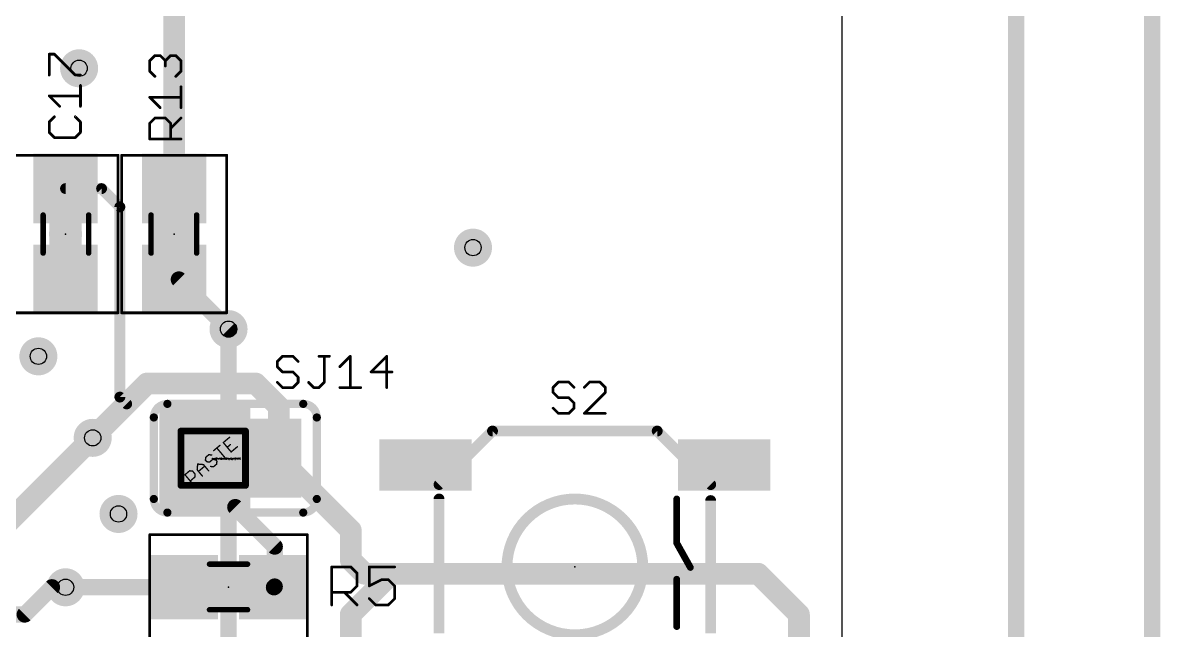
# Model space of a CAD drawing. Extents: x -17 to 51, y -3 to 114.
# Drawn here: x 29.68 to 50.95, y 25.87 to 37.22 of the extents above; entities that cross this region are included whole.
import ezdxf

# ---------------------------------------------------------------- set-up
doc = ezdxf.new("R2010")
doc.units = 0
for name, color, linetype in [('1', 22, 'CONTINUOUS'), ('16', 175, 'CONTINUOUS'), ('18', 82, 'CONTINUOUS'), ('20', 7, 'CONTINUOUS'), ('21', 253, 'CONTINUOUS'), ('23', 7, 'CONTINUOUS'), ('25', 253, 'CONTINUOUS'), ('27', 253, 'CONTINUOUS'), ('29', 253, 'CONTINUOUS'), ('31', 253, 'CONTINUOUS'), ('35', 253, 'CONTINUOUS'), ('39', 22, 'CONTINUOUS'), ('44', 253, 'CONTINUOUS'), ('51', 253, 'CONTINUOUS')]:
    doc.layers.add(name, color=color, linetype=linetype)

# ---------------------------------------------------------------- blocks, each defined once
blk = doc.blocks.new('RECT')
blk.add_solid([(-0.5, -0.5), (0.5, -0.5), (-0.5, 0.5), (0.5, 0.5)])
blk = doc.blocks.new('ROUNDV')
at = {"const_width": 0.5}
blk.add_lwpolyline([(0, -0.25, 1), (0, 0.25, 1), (0, -0.25)], format="xyb", dxfattribs=at)

msp = doc.modelspace()

# ---------------------------------------------------------------- linework, layer by layer
at = {"layer": '1'}
for points, const_width in [([(48.26, 114.3), (48.26, -2.54)], 0.3048), ([(32.512, 34.124), (32.512, 40.64)], 0.4064), ([(30.48, 34.124), (31.154, 34.124)], 0.2032), ([(31.154, 34.124), (31.496, 33.782)], 0.2032), ([(31.496, 33.782), (31.496, 30.226)], 0.2032), ([(32.512, 32.424), (32.6, 32.424)], 0.3048), ([(32.6, 32.424), (33.528, 31.496)], 0.3048), ([(32.004, 30.48), (31.623, 30.099)], 0.4064), ([(34.036, 30.48), (32.004, 30.48)], 0.4064), ([(34.4678, 30.0482), (34.036, 30.48)], 0.4064), ([(31.623, 30.099), (30.988, 29.464)], 0.4064), ([(31.496, 30.226), (31.623, 30.099)], 0.2032), ([(34.4678, 29.083), (34.4678, 30.0482)], 0.4064), ([(33.655, 29.083), (33.655, 28.1686)], 0.3048), ([(35.814, 27.7368), (34.4678, 29.083)], 0.4064), ([(33.655, 28.1686), (34.3916, 27.432)], 0.3048), ([(35.814, 27.178), (35.814, 27.7368)], 0.4064), ([(34.3916, 27.432), (34.3916, 26.6836)], 0.3048), ([(36.068, 26.924), (35.814, 27.178)], 0.4064), ([(35.814, 26.162), (36.576, 26.924)], 0.4064), ([(36.576, 26.924), (36.068, 26.924)], 0.4064), ([(36.576, 26.924), (43.434, 26.924)], 0.4064), ([(43.434, 26.924), (44.196, 26.162)], 0.4064), ([(32.678, 26.67), (30.48, 26.67)], 0.3048), ([(34.3916, 26.6836), (34.378, 26.67)], 0.3048), ([(35.814, 25.146), (35.814, 26.162)], 0.4064), ([(44.196, 26.162), (44.196, 19.304)], 0.4064)]:
    msp.add_lwpolyline(points, dxfattribs=dict(at, const_width=const_width))
for points, const_width in [([(30.48, 34.1748, 1), (30.48, 34.0732)], 0.1016), ([(31.1899, 34.1599, 1), (31.1181, 34.0881)], 0.1016), ([(31.154, 34.0732, 1), (31.154, 34.1748)], 0.1016), ([(32.4104, 34.124, 1), (32.6136, 34.124)], 0.2032), ([(31.5468, 33.782, 1), (31.4452, 33.782)], 0.1016), ([(31.4601, 33.7461, 1), (31.5319, 33.8179)], 0.1016), ([(32.512, 32.5002, 1), (32.512, 32.3478)], 0.1524), ([(32.6539, 32.4779, 1), (32.5461, 32.3701)], 0.1524), ([(32.6, 32.3478, 1), (32.6, 32.5002)], 0.1524), ([(33.4741, 31.4421, 1), (33.5819, 31.5499)], 0.1524), ([(32.004, 30.5816, 1), (32.004, 30.3784)], 0.2032), ([(32.0758, 30.4082, 1), (31.9322, 30.5518)], 0.2032), ([(34.1078, 30.5518, 1), (33.9642, 30.4082)], 0.2032), ([(34.036, 30.3784, 1), (34.036, 30.5816)], 0.2032), ([(31.5319, 30.2619, 1), (31.4601, 30.1901)], 0.1016), ([(31.4452, 30.226, 1), (31.5468, 30.226)], 0.1016), ([(31.5512, 30.1708, 1), (31.6948, 30.0272)], 0.2032), ([(31.6948, 30.0272, 1), (31.5512, 30.1708)], 0.2032), ([(34.5694, 30.0482, 1), (34.3662, 30.0482)], 0.2032), ([(34.396, 29.9764, 1), (34.5396, 30.12)], 0.2032), ([(31.5871, 30.0631, 1), (31.6589, 30.1349)], 0.1016), ([(30.9162, 29.5358, 1), (31.0598, 29.3922)], 0.2032), ([(33.7312, 29.083, 1), (33.5788, 29.083)], 0.1524), ([(34.3662, 29.083, 1), (34.5694, 29.083)], 0.2032), ([(34.5396, 29.1548, 1), (34.396, 29.0112)], 0.2032), ([(33.7089, 28.2225, 1), (33.6011, 28.1147)], 0.1524), ([(33.5788, 28.1686, 1), (33.7312, 28.1686)], 0.1524), ([(35.9156, 27.7368, 1), (35.7124, 27.7368)], 0.2032), ([(35.7422, 27.665, 1), (35.8858, 27.8086)], 0.2032), ([(34.4678, 27.432, 1), (34.3154, 27.432)], 0.1524), ([(34.3377, 27.3781, 1), (34.4455, 27.4859)], 0.1524), ([(35.7124, 27.178, 1), (35.9156, 27.178)], 0.2032), ([(35.8858, 27.2498, 1), (35.7422, 27.1062)], 0.2032), ([(36.068, 27.0256, 1), (36.068, 26.8224)], 0.2032), ([(35.9962, 26.8522, 1), (36.1398, 26.9958)], 0.2032), ([(36.576, 27.0256, 1), (36.576, 26.8224)], 0.2032), ([(36.6478, 26.8522, 1), (36.5042, 26.9958)], 0.2032), ([(36.576, 26.8224, 1), (36.576, 27.0256)], 0.2032), ([(43.5058, 26.9958, 1), (43.3622, 26.8522)], 0.2032), ([(43.434, 26.8224, 1), (43.434, 27.0256)], 0.2032), ([(30.48, 26.7462, 1), (30.48, 26.5938)], 0.1524), ([(32.678, 26.5938, 1), (32.678, 26.7462)], 0.1524), ([(34.4455, 26.6297, 1), (34.3377, 26.7375)], 0.1524), ([(34.3241, 26.7239, 1), (34.4319, 26.6161)], 0.1524), ([(34.3154, 26.6836, 1), (34.4678, 26.6836)], 0.1524), ([(35.9156, 26.162, 1), (35.7124, 26.162)], 0.2032), ([(35.7422, 26.2338, 1), (35.8858, 26.0902)], 0.2032), ([(44.2976, 26.162, 1), (44.0944, 26.162)], 0.2032), ([(44.1242, 26.0902, 1), (44.2678, 26.2338)], 0.2032)]:
    msp.add_lwpolyline(points, format="xyb", dxfattribs=dict(at, const_width=const_width))
at = {"layer": '16'}
for points, const_width in [([(50.8, 106.68), (50.8, -2.54)], 0.3048), ([(33.528, 31.496), (33.528, 24.892)], 0.3048), ([(30.988, 29.464), (28.702, 27.178)], 0.4064), ([(30.226, 26.67), (29.718, 26.162)], 0.3048), ([(30.48, 26.67), (30.226, 26.67)], 0.3048), ([(29.718, 26.162), (27.94, 26.162)], 0.3048)]:
    msp.add_lwpolyline(points, dxfattribs=dict(at, const_width=const_width))
for points, const_width in [([(33.6042, 31.496, 1), (33.4518, 31.496)], 0.1524), ([(31.0598, 29.3922, 1), (30.9162, 29.5358)], 0.2032), ([(30.226, 26.7462, 1), (30.226, 26.5938)], 0.1524), ([(30.2799, 26.6161, 1), (30.1721, 26.7239)], 0.1524), ([(30.48, 26.5938, 1), (30.48, 26.7462)], 0.1524), ([(29.6641, 26.2159, 1), (29.7719, 26.1081)], 0.1524), ([(29.718, 26.0858, 1), (29.718, 26.2382)], 0.1524)]:
    msp.add_lwpolyline(points, format="xyb", dxfattribs=dict(at, const_width=const_width))
at = {"layer": '20'}
msp.add_line((45, 98), (45, 2), dxfattribs=at)
at = {"layer": '21'}
for points, const_width in [([(30.5105, 33.274), (30.4495, 33.274)], 0.5588), ([(32.385, 30.099), (34.925, 30.099)], 0.1524), ([(32.131, 29.845), (32.131, 28.321)], 0.1524), ([(35.179, 29.845), (35.179, 28.321)], 0.1524), ([(38.465, 29.591), (41.545, 29.591)], 0.2032), ([(37.465, 25.811), (37.465, 28.321)], 0.2032), ([(42.545, 28.291), (42.545, 25.811)], 0.2032), ([(34.925, 28.067), (32.385, 28.067)], 0.1524)]:
    msp.add_lwpolyline(points, dxfattribs=dict(at, const_width=const_width))
for points, const_width in [([(30.4495, 33.4137, 1), (30.4495, 33.1343)], 0.2794), ([(30.5105, 33.1343, 1), (30.5105, 33.4137)], 0.2794), ([(32.385, 30.099, 0.4142), (32.131, 29.845)], 0.1524), ([(32.385, 30.1371, 1), (32.385, 30.0609)], 0.0762), ([(32.385, 30.0609, 1), (32.385, 30.1371)], 0.0762), ([(35.179, 29.845, 0.4142), (34.925, 30.099)], 0.1524), ([(34.925, 30.1371, 1), (34.925, 30.0609)], 0.0762), ([(34.925, 30.0609, 1), (34.925, 30.1371)], 0.0762), ([(32.1691, 29.845, 1), (32.0929, 29.845)], 0.0762), ([(32.0929, 29.845, 1), (32.1691, 29.845)], 0.0762), ([(35.2171, 29.845, 1), (35.1409, 29.845)], 0.0762), ([(35.1409, 29.845, 1), (35.2171, 29.845)], 0.0762), ([(38.465, 29.6418, 1), (38.465, 29.5402)], 0.1016), ([(41.545, 29.5402, 1), (41.545, 29.6418)], 0.1016), ([(32.131, 28.321, 0.4142), (32.385, 28.067)], 0.1524), ([(32.1691, 28.321, 1), (32.0929, 28.321)], 0.0762), ([(32.0929, 28.321, 1), (32.1691, 28.321)], 0.0762), ([(34.925, 28.067, 0.4142), (35.179, 28.321)], 0.1524), ([(35.2171, 28.321, 1), (35.1409, 28.321)], 0.0762), ([(35.1409, 28.321, 1), (35.2171, 28.321)], 0.0762), ([(37.5158, 28.321, 1), (37.4142, 28.321)], 0.1016), ([(40.005, 25.781, 1), (40.005, 28.321, 1), (40.005, 25.781)], 0.2032), ([(42.5958, 28.291, 1), (42.4942, 28.291)], 0.1016), ([(32.385, 28.1051, 1), (32.385, 28.0289)], 0.0762), ([(32.385, 28.0289, 1), (32.385, 28.1051)], 0.0762), ([(34.925, 28.1051, 1), (34.925, 28.0289)], 0.0762), ([(34.925, 28.0289, 1), (34.925, 28.1051)], 0.0762)]:
    msp.add_lwpolyline(points, format="xyb", dxfattribs=dict(at, const_width=const_width))
at = {"layer": '23'}
for p in [(30.48, 33.274), (32.512, 33.274), (33.655, 29.083), (40.005, 27.051), (33.528, 26.67)]:
    msp.add_point(p, dxfattribs=at)
at = {"layer": '25', "const_width": 0.0508}
for points in [[(30.1747, 36.2468), (30.1747, 36.6366)], [(30.1747, 36.6366), (30.2722, 36.6366)], [(30.2722, 36.6366), (30.662, 36.2468)], [(32.0543, 36.5137), (32.1518, 36.6112)], [(32.1518, 36.6112), (32.2492, 36.6112)], [(32.2492, 36.6112), (32.3467, 36.5137)], [(32.3467, 36.5137), (32.4441, 36.6112)], [(32.4441, 36.6112), (32.5416, 36.6112)], [(32.5416, 36.6112), (32.639, 36.5137)], [(32.0543, 36.3188), (32.0543, 36.5137)], [(32.3467, 36.5137), (32.3467, 36.4163)], [(32.639, 36.5137), (32.639, 36.3188)], [(30.662, 36.2468), (30.7594, 36.2468)], [(32.1518, 36.2214), (32.0543, 36.3188)], [(32.639, 36.3188), (32.5416, 36.2214)], [(30.7594, 35.6621), (30.7594, 36.0519)], [(32.639, 35.6367), (32.639, 36.0265)], [(30.3696, 35.6621), (30.1747, 35.857)], [(30.1747, 35.857), (30.7594, 35.857)], [(32.2492, 35.6367), (32.0543, 35.8316)], [(32.0543, 35.8316), (32.639, 35.8316)], [(30.2722, 35.4672), (30.1747, 35.3697)], [(30.1747, 35.3697), (30.1747, 35.1748)], [(30.7594, 35.3697), (30.662, 35.4672)], [(30.7594, 35.1748), (30.7594, 35.3697)], [(32.0543, 35.3443), (32.1518, 35.4418)], [(32.0543, 35.052), (32.0543, 35.3443)], [(32.1518, 35.4418), (32.3467, 35.4418)], [(32.3467, 35.4418), (32.4441, 35.3443)], [(32.4441, 35.2469), (32.639, 35.4418)], [(32.4441, 35.3443), (32.4441, 35.052)], [(30.1747, 35.1748), (30.2722, 35.0774)], [(30.2722, 35.0774), (30.662, 35.0774)], [(30.662, 35.0774), (30.7594, 35.1748)], [(32.639, 35.052), (32.0543, 35.052)], [(34.5378, 30.9885), (34.4404, 30.891)], [(34.4404, 30.891), (34.4404, 30.7936)], [(34.7328, 30.9885), (34.5378, 30.9885)], [(34.8302, 30.891), (34.7328, 30.9885)], [(35.22, 30.9885), (35.4149, 30.9885)], [(35.3174, 30.5012), (35.3174, 30.9885)], [(35.6098, 30.7936), (35.8047, 30.9885)], [(35.8047, 30.9885), (35.8047, 30.4038)], [(36.4868, 30.9885), (36.1945, 30.6961)], [(36.4868, 30.4038), (36.4868, 30.9885)], [(34.4404, 30.7936), (34.5378, 30.6961)], [(34.5378, 30.6961), (34.7328, 30.6961)], [(34.7328, 30.6961), (34.8302, 30.5987)], [(36.1945, 30.6961), (36.5843, 30.6961)], [(34.5378, 30.4038), (34.4404, 30.5012)], [(34.7328, 30.4038), (34.5378, 30.4038)], [(34.8302, 30.5012), (34.7328, 30.4038)], [(34.8302, 30.5987), (34.8302, 30.5012)], [(35.0251, 30.5012), (35.1225, 30.4038)], [(35.1225, 30.4038), (35.22, 30.4038)], [(35.22, 30.4038), (35.3174, 30.5012)], [(35.6098, 30.4038), (35.9996, 30.4038)], [(39.696, 30.5059), (39.5986, 30.4084)], [(39.5986, 30.4084), (39.5986, 30.311)], [(39.8909, 30.5059), (39.696, 30.5059)], [(39.9884, 30.4084), (39.8909, 30.5059)], [(40.2807, 30.5059), (40.1833, 30.4084)], [(40.4756, 30.5059), (40.2807, 30.5059)], [(40.5731, 30.4084), (40.4756, 30.5059)], [(40.5731, 30.311), (40.5731, 30.4084)], [(39.5986, 30.311), (39.696, 30.2135)], [(39.696, 30.2135), (39.8909, 30.2135)], [(39.8909, 30.2135), (39.9884, 30.1161)], [(40.1833, 29.9212), (40.5731, 30.311)], [(39.696, 29.9212), (39.5986, 30.0186)], [(39.9884, 30.0186), (39.8909, 29.9212)], [(39.9884, 30.1161), (39.9884, 30.0186)], [(39.8909, 29.9212), (39.696, 29.9212)], [(40.5731, 29.9212), (40.1833, 29.9212)], [(35.4584, 26.3398), (35.4584, 27.0516)], [(35.4584, 27.0516), (35.8143, 27.0516)], [(35.8143, 27.0516), (35.9329, 26.933)], [(36.6346, 27.0516), (36.16, 27.0516)], [(36.16, 27.0516), (36.16, 26.6957)], [(35.9329, 26.933), (35.9329, 26.6957)], [(36.16, 26.6957), (36.3973, 26.8143)], [(36.3973, 26.8143), (36.5159, 26.8143)], [(36.5159, 26.8143), (36.6346, 26.6957)], [(35.8143, 26.5771), (35.4584, 26.5771)], [(35.6957, 26.5771), (35.9329, 26.3398)], [(35.9329, 26.6957), (35.8143, 26.5771)], [(36.6346, 26.6957), (36.6346, 26.4584)], [(36.2787, 26.3398), (36.16, 26.4584)], [(36.6346, 26.4584), (36.5159, 26.3398)], [(36.5159, 26.3398), (36.2787, 26.3398)]]:
    msp.add_lwpolyline(points, dxfattribs=at)
at = {"layer": '25', "const_width": 0.0254}
for points in [[(30.1874, 36.6366, 1), (30.162, 36.6366)], [(30.1747, 36.6493, 1), (30.1747, 36.6239)], [(30.2811, 36.6456, 1), (30.2632, 36.6276)], [(30.2722, 36.6239, 1), (30.2722, 36.6493)], [(32.1518, 36.6239, 1), (32.1518, 36.5985)], [(32.1607, 36.6022, 1), (32.1428, 36.6202)], [(32.2582, 36.6202, 1), (32.2402, 36.6022)], [(32.2492, 36.5985, 1), (32.2492, 36.6239)], [(32.4441, 36.6239, 1), (32.4441, 36.5985)], [(32.4531, 36.6022, 1), (32.4351, 36.6202)], [(32.5505, 36.6202, 1), (32.5326, 36.6022)], [(32.5416, 36.5985, 1), (32.5416, 36.6239)], [(32.067, 36.5137, 1), (32.0416, 36.5137)], [(32.0453, 36.5227, 1), (32.0633, 36.5048)], [(32.3594, 36.5137, 1), (32.334, 36.5137)], [(32.3377, 36.5227, 1), (32.3556, 36.5048)], [(32.334, 36.4163, 1), (32.3594, 36.4163)], [(32.3377, 36.5048, 1), (32.3556, 36.5227)], [(32.6517, 36.5137, 1), (32.6263, 36.5137)], [(32.63, 36.5048, 1), (32.648, 36.5227)], [(30.162, 36.2468, 1), (30.1874, 36.2468)], [(30.662, 36.2595, 1), (30.662, 36.2341)], [(30.653, 36.2378, 1), (30.6709, 36.2558)], [(30.7594, 36.2341, 1), (30.7594, 36.2595)], [(32.0633, 36.3278, 1), (32.0453, 36.3099)], [(32.0416, 36.3188, 1), (32.067, 36.3188)], [(32.1428, 36.2124, 1), (32.1607, 36.2304)], [(32.5326, 36.2304, 1), (32.5505, 36.2124)], [(32.6263, 36.3188, 1), (32.6517, 36.3188)], [(32.648, 36.3099, 1), (32.63, 36.3278)], [(30.7721, 36.0519, 1), (30.7467, 36.0519)], [(32.6517, 36.0265, 1), (32.6263, 36.0265)], [(30.1837, 35.866, 1), (30.1657, 35.848)], [(30.1747, 35.8697, 1), (30.1747, 35.8443)], [(30.7594, 35.8443, 1), (30.7594, 35.8697)], [(32.0633, 35.8406, 1), (32.0453, 35.8226)], [(32.0543, 35.8443, 1), (32.0543, 35.8189)], [(32.639, 35.8189, 1), (32.639, 35.8443)], [(30.3606, 35.6531, 1), (30.3786, 35.6711)], [(30.7467, 35.6621, 1), (30.7721, 35.6621)], [(32.2402, 35.6277, 1), (32.2582, 35.6457)], [(32.6263, 35.6367, 1), (32.6517, 35.6367)], [(30.1874, 35.3697, 1), (30.162, 35.3697)], [(30.1657, 35.3787, 1), (30.1837, 35.3608)], [(30.2811, 35.4582, 1), (30.2632, 35.4762)], [(30.6709, 35.4762, 1), (30.653, 35.4582)], [(30.7721, 35.3697, 1), (30.7467, 35.3697)], [(30.7504, 35.3608, 1), (30.7684, 35.3787)], [(32.067, 35.3443, 1), (32.0416, 35.3443)], [(32.0453, 35.3533, 1), (32.0633, 35.3354)], [(32.1518, 35.4545, 1), (32.1518, 35.4291)], [(32.1607, 35.4328, 1), (32.1428, 35.4508)], [(32.3556, 35.4508, 1), (32.3377, 35.4328)], [(32.3467, 35.4291, 1), (32.3467, 35.4545)], [(32.4568, 35.3443, 1), (32.4314, 35.3443)], [(32.4351, 35.3354, 1), (32.4531, 35.3533)], [(32.648, 35.4328, 1), (32.63, 35.4508)], [(30.1837, 35.1838, 1), (30.1657, 35.1659)], [(30.162, 35.1748, 1), (30.1874, 35.1748)], [(30.2722, 35.0901, 1), (30.2722, 35.0647)], [(30.662, 35.0647, 1), (30.662, 35.0901)], [(30.7467, 35.1748, 1), (30.7721, 35.1748)], [(30.7684, 35.1659, 1), (30.7504, 35.1838)], [(32.4351, 35.2559, 1), (32.4531, 35.2379)], [(30.2632, 35.0684, 1), (30.2811, 35.0864)], [(30.653, 35.0864, 1), (30.6709, 35.0684)], [(32.0543, 35.0647, 1), (32.0543, 35.0393)], [(32.0416, 35.052, 1), (32.067, 35.052)], [(32.4314, 35.052, 1), (32.4568, 35.052)], [(32.639, 35.0393, 1), (32.639, 35.0647)], [(34.4531, 30.891, 1), (34.4277, 30.891)], [(34.4314, 30.9, 1), (34.4494, 30.8821)], [(34.5378, 31.0012, 1), (34.5378, 30.9758)], [(34.5468, 30.9795, 1), (34.5289, 30.9975)], [(34.7417, 30.9975, 1), (34.7238, 30.9795)], [(34.7328, 30.9758, 1), (34.7328, 31.0012)], [(34.8212, 30.8821, 1), (34.8392, 30.9)], [(35.22, 31.0012, 1), (35.22, 30.9758)], [(35.3301, 30.9885, 1), (35.3047, 30.9885)], [(35.4149, 30.9758, 1), (35.4149, 31.0012)], [(35.8174, 30.9885, 1), (35.792, 30.9885)], [(35.8137, 30.9795, 1), (35.7957, 30.9975)], [(36.4995, 30.9885, 1), (36.4741, 30.9885)], [(36.4958, 30.9795, 1), (36.4779, 30.9975)], [(34.4494, 30.8026, 1), (34.4314, 30.7846)], [(34.4277, 30.7936, 1), (34.4531, 30.7936)], [(34.5378, 30.7088, 1), (34.5378, 30.6834)], [(34.5289, 30.6872, 1), (34.5468, 30.7051)], [(34.7417, 30.7051, 1), (34.7238, 30.6872)], [(34.7328, 30.6834, 1), (34.7328, 30.7088)], [(35.6008, 30.8026, 1), (35.6188, 30.7846)], [(36.1945, 30.7088, 1), (36.1945, 30.6834)], [(36.1855, 30.7051, 1), (36.2035, 30.6872)], [(36.5843, 30.6834, 1), (36.5843, 30.7088)], [(34.4494, 30.5102, 1), (34.4314, 30.4923)], [(34.5378, 30.4165, 1), (34.5378, 30.3911)], [(34.5289, 30.3948, 1), (34.5468, 30.4128)], [(34.7238, 30.4128, 1), (34.7417, 30.3948)], [(34.7328, 30.3911, 1), (34.7328, 30.4165)], [(34.8429, 30.5987, 1), (34.8175, 30.5987)], [(34.8175, 30.5012, 1), (34.8429, 30.5012)], [(34.8212, 30.5897, 1), (34.8392, 30.6077)], [(34.8392, 30.4923, 1), (34.8212, 30.5102)], [(35.0341, 30.5102, 1), (35.0161, 30.4923)], [(35.1225, 30.4165, 1), (35.1225, 30.3911)], [(35.1136, 30.3948, 1), (35.1315, 30.4128)], [(35.211, 30.4128, 1), (35.229, 30.3948)], [(35.22, 30.3911, 1), (35.22, 30.4165)], [(35.3047, 30.5012, 1), (35.3301, 30.5012)], [(35.3264, 30.4923, 1), (35.3085, 30.5102)], [(35.6098, 30.4165, 1), (35.6098, 30.3911)], [(35.9996, 30.3911, 1), (35.9996, 30.4165)], [(39.6113, 30.4084, 1), (39.5859, 30.4084)], [(39.5896, 30.4174, 1), (39.6076, 30.3995)], [(39.696, 30.5186, 1), (39.696, 30.4932)], [(39.705, 30.4969, 1), (39.6871, 30.5149)], [(39.8999, 30.5149, 1), (39.882, 30.4969)], [(39.8909, 30.4932, 1), (39.8909, 30.5186)], [(39.9794, 30.3995, 1), (39.9974, 30.4174)], [(40.1743, 30.4174, 1), (40.1923, 30.3995)], [(40.2807, 30.5186, 1), (40.2807, 30.4932)], [(40.2897, 30.4969, 1), (40.2718, 30.5149)], [(40.4846, 30.5149, 1), (40.4667, 30.4969)], [(40.4756, 30.4932, 1), (40.4756, 30.5186)], [(40.5858, 30.4084, 1), (40.5604, 30.4084)], [(40.5641, 30.3995, 1), (40.5821, 30.4174)], [(35.792, 30.4038, 1), (35.8174, 30.4038)], [(36.4741, 30.4038, 1), (36.4995, 30.4038)], [(39.6076, 30.32, 1), (39.5896, 30.302)], [(39.5859, 30.311, 1), (39.6113, 30.311)], [(39.696, 30.2262, 1), (39.696, 30.2008)], [(39.6871, 30.2046, 1), (39.705, 30.2225)], [(39.8999, 30.2225, 1), (39.882, 30.2046)], [(39.8909, 30.2008, 1), (39.8909, 30.2262)], [(40.5604, 30.311, 1), (40.5858, 30.311)], [(40.5821, 30.302, 1), (40.5641, 30.32)], [(39.6076, 30.0276, 1), (39.5896, 30.0097)], [(40.0011, 30.1161, 1), (39.9757, 30.1161)], [(39.9757, 30.0186, 1), (40.0011, 30.0186)], [(39.9794, 30.1071, 1), (39.9974, 30.1251)], [(39.9974, 30.0097, 1), (39.9794, 30.0276)], [(39.696, 29.9339, 1), (39.696, 29.9085)], [(39.6871, 29.9122, 1), (39.705, 29.9302)], [(39.882, 29.9302, 1), (39.8999, 29.9122)], [(39.8909, 29.9085, 1), (39.8909, 29.9339)], [(40.1833, 29.9339, 1), (40.1833, 29.9085)], [(40.1743, 29.9302, 1), (40.1923, 29.9122)], [(40.5731, 29.9085, 1), (40.5731, 29.9339)], [(35.4711, 27.0516, 1), (35.4457, 27.0516)], [(35.4584, 27.0643, 1), (35.4584, 27.0389)], [(35.8233, 27.0606, 1), (35.8053, 27.0426)], [(35.8143, 27.0389, 1), (35.8143, 27.0643)], [(36.16, 27.0643, 1), (36.16, 27.0389)], [(36.1727, 27.0516, 1), (36.1473, 27.0516)], [(36.6346, 27.0389, 1), (36.6346, 27.0643)], [(35.9456, 26.933, 1), (35.9202, 26.933)], [(35.924, 26.924, 1), (35.9419, 26.942)], [(36.3973, 26.827, 1), (36.3973, 26.8016)], [(36.403, 26.803, 1), (36.3916, 26.8257)], [(36.5249, 26.8233, 1), (36.507, 26.8054)], [(36.5159, 26.8016, 1), (36.5159, 26.827)], [(35.4584, 26.5898, 1), (35.4584, 26.5644)], [(35.7046, 26.586, 1), (35.6867, 26.5681)], [(35.8053, 26.586, 1), (35.8233, 26.5681)], [(35.8143, 26.5644, 1), (35.8143, 26.5898)], [(35.9202, 26.6957, 1), (35.9456, 26.6957)], [(35.9419, 26.6867, 1), (35.924, 26.7047)], [(36.1544, 26.7071, 1), (36.1657, 26.6843)], [(36.1473, 26.6957, 1), (36.1727, 26.6957)], [(36.6473, 26.6957, 1), (36.6219, 26.6957)], [(36.6256, 26.6867, 1), (36.6436, 26.7047)], [(36.169, 26.4674, 1), (36.1511, 26.4495)], [(36.6219, 26.4584, 1), (36.6473, 26.4584)], [(36.6436, 26.4495, 1), (36.6256, 26.4674)], [(35.4457, 26.3398, 1), (35.4711, 26.3398)], [(35.924, 26.3308, 1), (35.9419, 26.3488)], [(36.2787, 26.3525, 1), (36.2787, 26.3271)], [(36.2697, 26.3308, 1), (36.2877, 26.3488)], [(36.507, 26.3488, 1), (36.5249, 26.3308)], [(36.5159, 26.3271, 1), (36.5159, 26.3525)]]:
    msp.add_lwpolyline(points, format="xyb", dxfattribs=at)
at = {"layer": '27'}
for p, q in [((33.221, 29.0663), (33.2244, 29.063)), ((33.2244, 29.063), (33.2277, 29.063)), ((33.2277, 29.083), (33.2344, 29.083)), ((33.2277, 29.063), (33.2311, 29.0663)), ((33.2311, 29.0663), (33.2311, 29.083)), ((33.2395, 29.083), (33.2395, 29.0663)), ((33.2395, 29.0663), (33.2428, 29.063)), ((33.2428, 29.063), (33.2495, 29.063)), ((33.2495, 29.063), (33.2528, 29.0663)), ((33.2528, 29.0663), (33.2528, 29.083)), ((33.2579, 29.063), (33.2579, 29.083)), ((33.2579, 29.083), (33.2645, 29.0763)), ((33.2645, 29.0763), (33.2712, 29.083)), ((33.2712, 29.083), (33.2712, 29.063)), ((33.2763, 29.063), (33.2763, 29.083)), ((33.2763, 29.083), (33.2863, 29.083)), ((33.2863, 29.0697), (33.2763, 29.0697)), ((33.2863, 29.083), (33.2896, 29.0797)), ((33.2896, 29.073), (33.2863, 29.0697)), ((33.2896, 29.0797), (33.2896, 29.073)), ((33.3081, 29.083), (33.2947, 29.083)), ((33.2947, 29.083), (33.2947, 29.063)), ((33.2947, 29.073), (33.3014, 29.073)), ((33.2947, 29.063), (33.3081, 29.063)), ((33.3131, 29.063), (33.3131, 29.083)), ((33.3131, 29.083), (33.3231, 29.083)), ((33.3231, 29.0697), (33.3131, 29.0697)), ((33.3198, 29.0697), (33.3265, 29.063)), ((33.3231, 29.083), (33.3265, 29.0797)), ((33.3265, 29.073), (33.3231, 29.0697)), ((33.3265, 29.0797), (33.3265, 29.073)), ((33.3315, 29.073), (33.3449, 29.073)), ((33.35, 29.063), (33.35, 29.083)), ((33.35, 29.083), (33.36, 29.083)), ((33.36, 29.0697), (33.35, 29.0697)), ((33.36, 29.083), (33.3633, 29.0797)), ((33.3633, 29.073), (33.36, 29.0697)), ((33.3633, 29.0797), (33.3633, 29.073)), ((33.3684, 29.0763), (33.375, 29.083)), ((33.3684, 29.063), (33.3684, 29.0763)), ((33.3684, 29.073), (33.3817, 29.073)), ((33.375, 29.083), (33.3817, 29.0763)), ((33.3817, 29.0763), (33.3817, 29.063)), ((33.3868, 29.083), (33.3868, 29.063)), ((33.3968, 29.083), (33.3868, 29.083)), ((33.3868, 29.063), (33.3968, 29.063)), ((33.4001, 29.0797), (33.3968, 29.083)), ((33.3968, 29.063), (33.4001, 29.0663)), ((33.4001, 29.0663), (33.4001, 29.0797)), ((33.4052, 29.073), (33.4185, 29.073)), ((33.4236, 29.0797), (33.427, 29.083)), ((33.427, 29.063), (33.4236, 29.0663)), ((33.427, 29.083), (33.4336, 29.083)), ((33.4336, 29.063), (33.427, 29.063)), ((33.4336, 29.073), (33.4303, 29.073)), ((33.4336, 29.083), (33.437, 29.0797)), ((33.437, 29.0763), (33.4336, 29.073)), ((33.4336, 29.073), (33.437, 29.0697)), ((33.437, 29.0663), (33.4336, 29.063)), ((33.437, 29.0797), (33.437, 29.0763)), ((33.437, 29.0697), (33.437, 29.0663)), ((33.442, 29.073), (33.4554, 29.073)), ((33.4638, 29.083), (33.4604, 29.0797)), ((33.4604, 29.063), (33.4738, 29.0763)), ((33.4738, 29.063), (33.4604, 29.063)), ((33.4705, 29.083), (33.4638, 29.083)), ((33.4738, 29.0797), (33.4705, 29.083)), ((33.4738, 29.0763), (33.4738, 29.0797)), ((33.4822, 29.083), (33.4789, 29.0797)), ((33.4789, 29.0797), (33.4789, 29.0663)), ((33.4789, 29.0663), (33.4822, 29.063)), ((33.4889, 29.083), (33.4822, 29.083)), ((33.4822, 29.063), (33.4889, 29.063)), ((33.4922, 29.0797), (33.4889, 29.083)), ((33.4889, 29.063), (33.4922, 29.0663)), ((33.4922, 29.0663), (33.4922, 29.0797)), ((33.4973, 29.063), (33.4973, 29.083)), ((33.4973, 29.083), (33.5106, 29.083)), ((33.4973, 29.073), (33.504, 29.073)), ((33.5157, 29.0797), (33.519, 29.083)), ((33.519, 29.063), (33.5157, 29.0663)), ((33.519, 29.083), (33.5257, 29.083)), ((33.5257, 29.063), (33.519, 29.063)), ((33.5257, 29.073), (33.5224, 29.073)), ((33.5257, 29.083), (33.529, 29.0797)), ((33.529, 29.0763), (33.5257, 29.073)), ((33.5257, 29.073), (33.529, 29.0697)), ((33.529, 29.0663), (33.5257, 29.063)), ((33.529, 29.0797), (33.529, 29.0763)), ((33.529, 29.0697), (33.529, 29.0663)), ((33.5341, 29.0597), (33.5475, 29.0597)), ((33.5525, 29.063), (33.5525, 29.083)), ((33.5525, 29.083), (33.5659, 29.063)), ((33.5659, 29.063), (33.5659, 29.083)), ((33.5743, 29.083), (33.5709, 29.0797)), ((33.5709, 29.0797), (33.5709, 29.0663)), ((33.5709, 29.0663), (33.5743, 29.063)), ((33.5809, 29.083), (33.5743, 29.083)), ((33.5743, 29.063), (33.5809, 29.063)), ((33.5843, 29.0797), (33.5809, 29.083)), ((33.5809, 29.063), (33.5843, 29.0663)), ((33.5894, 29.0597), (33.6027, 29.0597)), ((33.6078, 29.063), (33.6078, 29.083)), ((33.6078, 29.083), (33.6178, 29.083)), ((33.6078, 29.073), (33.6178, 29.073)), ((33.6178, 29.063), (33.6078, 29.063)), ((33.6178, 29.083), (33.6211, 29.0797)), ((33.6211, 29.0763), (33.6178, 29.073)), ((33.6178, 29.073), (33.6211, 29.0697)), ((33.6211, 29.0663), (33.6178, 29.063)), ((33.6211, 29.0797), (33.6211, 29.0763)), ((33.6211, 29.0697), (33.6211, 29.0663)), ((33.6262, 29.083), (33.6262, 29.0797)), ((33.6262, 29.0797), (33.6329, 29.073)), ((33.6329, 29.073), (33.6395, 29.0797)), ((33.6329, 29.073), (33.6329, 29.063)), ((33.6395, 29.0797), (33.6395, 29.083)), ((33.6446, 29.0597), (33.6579, 29.0597)), ((33.663, 29.063), (33.663, 29.083)), ((33.663, 29.083), (33.673, 29.083)), ((33.673, 29.0697), (33.663, 29.0697)), ((33.673, 29.083), (33.6764, 29.0797)), ((33.6764, 29.073), (33.673, 29.0697)), ((33.6764, 29.0797), (33.6764, 29.073)), ((33.6814, 29.0763), (33.6881, 29.083)), ((33.6814, 29.063), (33.6814, 29.0763)), ((33.6814, 29.073), (33.6948, 29.073)), ((33.6881, 29.083), (33.6948, 29.0763)), ((33.6948, 29.0763), (33.6948, 29.063)), ((33.7032, 29.083), (33.6999, 29.0797)), ((33.6999, 29.0797), (33.6999, 29.0763)), ((33.6999, 29.0763), (33.7032, 29.073)), ((33.7032, 29.063), (33.6999, 29.0663)), ((33.7099, 29.083), (33.7032, 29.083)), ((33.7032, 29.073), (33.7099, 29.073)), ((33.7099, 29.063), (33.7032, 29.063)), ((33.7132, 29.0797), (33.7099, 29.083)), ((33.7099, 29.073), (33.7132, 29.0697)), ((33.7132, 29.0663), (33.7099, 29.063)), ((33.7132, 29.0697), (33.7132, 29.0663)), ((33.7183, 29.083), (33.7316, 29.083)), ((33.7249, 29.063), (33.7249, 29.083)), ((33.75, 29.083), (33.7367, 29.083)), ((33.7367, 29.083), (33.7367, 29.063)), ((33.7367, 29.073), (33.7434, 29.073)), ((33.7367, 29.063), (33.75, 29.063))]:
    msp.add_line(p, q, dxfattribs=at)
at = {"layer": '39', "const_width": 0.0508}
for points in [[(29.497, 34.747), (31.463, 34.747)], [(31.463, 34.747), (31.463, 31.801)], [(31.529, 31.801), (31.529, 34.747)], [(31.529, 34.747), (33.495, 34.747)], [(33.495, 34.747), (33.495, 31.801)], [(31.463, 31.801), (29.497, 31.801)], [(33.495, 31.801), (31.529, 31.801)], [(32.055, 27.653), (35.001, 27.653)], [(32.055, 25.687), (32.055, 27.653)], [(35.001, 27.653), (35.001, 25.687)]]:
    msp.add_lwpolyline(points, dxfattribs=at)
at = {"layer": '39', "const_width": 0.0254}
for points in [[(31.4757, 34.747, 1), (31.4503, 34.747)], [(31.463, 34.7343, 1), (31.463, 34.7597)], [(31.5417, 34.747, 1), (31.5163, 34.747)], [(31.529, 34.7597, 1), (31.529, 34.7343)], [(33.5077, 34.747, 1), (33.4823, 34.747)], [(33.495, 34.7343, 1), (33.495, 34.7597)], [(31.4503, 31.801, 1), (31.4757, 31.801)], [(31.463, 31.7883, 1), (31.463, 31.8137)], [(31.529, 31.8137, 1), (31.529, 31.7883)], [(31.5163, 31.801, 1), (31.5417, 31.801)], [(33.4823, 31.801, 1), (33.5077, 31.801)], [(33.495, 31.7883, 1), (33.495, 31.8137)], [(32.055, 27.6657, 1), (32.055, 27.6403)], [(32.0677, 27.653, 1), (32.0423, 27.653)], [(35.0137, 27.653, 1), (34.9883, 27.653)], [(35.001, 27.6403, 1), (35.001, 27.6657)]]:
    msp.add_lwpolyline(points, format="xyb", dxfattribs=at)
at = {"layer": '44'}
for centre in [(30.734, 36.3728), (38.1, 33.02), (33.528, 31.496), (29.972, 30.988), (30.988, 29.464), (31.4706, 28.0416), (30.48, 26.67)]:
    msp.add_circle(centre, 0.1524, dxfattribs=at)
at = {"layer": '51'}
for points, const_width in [([(30.061, 33.63), (30.061, 32.918)], 0.1016), ([(30.912, 33.63), (30.912, 32.918)], 0.1016), ([(32.08, 32.918), (32.08, 33.63)], 0.1016), ([(32.931, 32.918), (32.931, 33.63)], 0.1016), ([(33.8455, 29.591), (32.639, 29.591)], 0.127), ([(32.639, 29.591), (32.639, 28.575)], 0.127), ([(33.8455, 28.575), (33.8455, 29.591)], 0.127), ([(37.465, 28.591), (38.465, 29.591)], 0.2032), ([(41.545, 29.591), (42.545, 28.591)], 0.2032), ([(33.5469, 29.4738), (33.4301, 29.3757)], 0.0254), ([(33.4301, 29.3757), (33.5772, 29.2005)], 0.0254), ([(33.1594, 29.1486), (33.101, 29.0996)], 0.0254), ([(33.2131, 29.1439), (33.1594, 29.1486)], 0.0254), ([(33.2509, 29.2254), (33.3678, 29.3234)], 0.0254), ([(33.4564, 29.0992), (33.3094, 29.2744)], 0.0254), ([(33.5036, 29.2881), (33.562, 29.3371)], 0.0254), ([(33.5772, 29.2005), (33.694, 29.2985)], 0.0254), ([(32.9416, 28.8663), (32.951, 28.9738)], 0.0254), ([(32.951, 28.9738), (33.0585, 28.9644)], 0.0254), ([(32.9661, 28.8371), (33.083, 28.9351)], 0.0254), ([(33.0585, 28.9644), (33.1565, 28.8475)], 0.0254), ([(33.101, 29.0996), (33.0963, 29.0459)], 0.0254), ([(33.0963, 29.0459), (33.1208, 29.0166)], 0.0254), ([(33.1208, 29.0166), (33.1745, 29.0119)], 0.0254), ([(33.1745, 29.0119), (33.2329, 29.061)], 0.0254), ([(33.248, 28.9243), (33.1943, 28.929)], 0.0254), ([(33.2329, 29.061), (33.2867, 29.0563)], 0.0254), ([(33.3065, 28.9733), (33.248, 28.9243)], 0.0254), ([(33.2867, 29.0563), (33.3112, 29.0271)], 0.0254), ([(33.3112, 29.0271), (33.3065, 28.9733)], 0.0254), ([(32.7135, 28.7744), (32.8011, 28.8479)], 0.0254), ([(32.8605, 28.5991), (32.7135, 28.7744)], 0.0254), ([(32.8011, 28.8479), (32.8548, 28.8432)], 0.0254), ([(32.8991, 28.7311), (32.8115, 28.6576)], 0.0254), ([(32.8548, 28.8432), (32.9038, 28.7848)], 0.0254), ([(32.9038, 28.7848), (32.8991, 28.7311)], 0.0254), ([(33.0397, 28.7495), (32.9416, 28.8663)], 0.0254), ([(32.639, 28.575), (33.8455, 28.575)], 0.127), ([(41.91, 28.321), (41.91, 27.496)], 0.127), ([(41.91, 27.496), (42.165, 27.041)], 0.127), ([(33.172, 27.102), (33.884, 27.102)], 0.1016), ([(41.91, 26.821), (41.91, 25.936)], 0.127), ([(33.172, 26.251), (33.884, 26.251)], 0.1016)]:
    msp.add_lwpolyline(points, dxfattribs=dict(at, const_width=const_width))
for points, const_width in [([(30.0864, 33.63, 1), (30.0356, 33.63)], 0.0508), ([(30.9374, 33.63, 1), (30.8866, 33.63)], 0.0508), ([(32.1054, 33.63, 1), (32.0546, 33.63)], 0.0508), ([(32.9564, 33.63, 1), (32.9056, 33.63)], 0.0508), ([(30.0356, 32.918, 1), (30.0864, 32.918)], 0.0508), ([(30.8866, 32.918, 1), (30.9374, 32.918)], 0.0508), ([(32.0546, 32.918, 1), (32.1054, 32.918)], 0.0508), ([(32.9056, 32.918, 1), (32.9564, 32.918)], 0.0508), ([(32.639, 29.6227, 1), (32.639, 29.5593)], 0.0635), ([(32.6708, 29.591, 1), (32.6073, 29.591)], 0.0635), ([(33.8773, 29.591, 1), (33.8137, 29.591)], 0.0635), ([(33.8455, 29.5593, 1), (33.8455, 29.6227)], 0.0635), ([(38.5009, 29.5551, 1), (38.4291, 29.6269)], 0.1016), ([(41.5809, 29.6269, 1), (41.5091, 29.5551)], 0.1016), ([(33.435, 29.3798, 1), (33.4252, 29.3716)], 0.0127), ([(33.426, 29.3806, 1), (33.4342, 29.3709)], 0.0127), ([(33.551, 29.4689, 1), (33.5428, 29.4786)], 0.0127), ([(33.16, 29.1549, 1), (33.1588, 29.1423)], 0.0127), ([(33.1635, 29.1437, 1), (33.1553, 29.1535)], 0.0127), ([(33.2126, 29.1376, 1), (33.2137, 29.1502)], 0.0127), ([(33.2468, 29.2303, 1), (33.255, 29.2205)], 0.0127), ([(33.3142, 29.2785, 1), (33.3045, 29.2703)], 0.0127), ([(33.3719, 29.3186, 1), (33.3637, 29.3283)], 0.0127), ([(33.4995, 29.293, 1), (33.5077, 29.2832)], 0.0127), ([(33.5661, 29.3323, 1), (33.558, 29.342)], 0.0127), ([(33.5731, 29.2053, 1), (33.5812, 29.1956)], 0.0127), ([(33.5723, 29.1964, 1), (33.582, 29.2045)], 0.0127), ([(33.6981, 29.2936, 1), (33.6899, 29.3034)], 0.0127), ([(32.9574, 28.9732, 1), (32.9447, 28.9743)], 0.0127), ([(32.9516, 28.9801, 1), (32.9505, 28.9674)], 0.0127), ([(33.0633, 28.9684, 1), (33.0536, 28.9603)], 0.0127), ([(33.0579, 28.958, 1), (33.059, 28.9707)], 0.0127), ([(33.0871, 28.9303, 1), (33.0789, 28.94)], 0.0127), ([(33.1011, 29.0499, 1), (33.0914, 29.0418)], 0.0127), ([(33.09, 29.0464, 1), (33.1026, 29.0453)], 0.0127), ([(33.0969, 29.1044, 1), (33.1051, 29.0947)], 0.0127), ([(33.1073, 29.099, 1), (33.0947, 29.1001)], 0.0127), ([(33.1213, 29.023, 1), (33.1202, 29.0103)], 0.0127), ([(33.1159, 29.0126, 1), (33.1257, 29.0207)], 0.0127), ([(33.1704, 29.0168, 1), (33.1786, 29.0071)], 0.0127), ([(33.174, 29.0056, 1), (33.1751, 29.0183)], 0.0127), ([(33.1949, 28.9353, 1), (33.1938, 28.9227)], 0.0127), ([(33.2335, 29.0673, 1), (33.2324, 29.0546)], 0.0127), ([(33.237, 29.0561, 1), (33.2289, 29.0658)], 0.0127), ([(33.244, 28.9292, 1), (33.2521, 28.9194)], 0.0127), ([(33.2475, 28.918, 1), (33.2486, 28.9306)], 0.0127), ([(33.2915, 29.0603, 1), (33.2818, 29.0522)], 0.0127), ([(33.2861, 29.0499, 1), (33.2872, 29.0626)], 0.0127), ([(33.3001, 28.9739, 1), (33.3128, 28.9728)], 0.0127), ([(33.3106, 28.9685, 1), (33.3024, 28.9782)], 0.0127), ([(33.3175, 29.0265, 1), (33.3048, 29.0276)], 0.0127), ([(33.3063, 29.023, 1), (33.316, 29.0311)], 0.0127), ([(33.4516, 29.0951, 1), (33.4613, 29.1032)], 0.0127), ([(32.7183, 28.7785, 1), (32.7086, 28.7703)], 0.0127), ([(32.7094, 28.7793, 1), (32.7175, 28.7695)], 0.0127), ([(32.8016, 28.8543, 1), (32.8005, 28.8416)], 0.0127), ([(32.8052, 28.8431, 1), (32.797, 28.8528)], 0.0127), ([(32.8597, 28.8473, 1), (32.8499, 28.8392)], 0.0127), ([(32.8543, 28.8369, 1), (32.8554, 28.8496)], 0.0127), ([(32.8928, 28.7316, 1), (32.9055, 28.7305)], 0.0127), ([(32.9032, 28.7262, 1), (32.895, 28.736)], 0.0127), ([(32.9102, 28.7843, 1), (32.8975, 28.7854)], 0.0127), ([(32.899, 28.7807, 1), (32.9087, 28.7889)], 0.0127), ([(32.9465, 28.8704, 1), (32.9368, 28.8622)], 0.0127), ([(32.9353, 28.8669, 1), (32.948, 28.8658)], 0.0127), ([(32.9621, 28.842, 1), (32.9702, 28.8322)], 0.0127), ([(33.0348, 28.7454, 1), (33.0445, 28.7536)], 0.0127), ([(33.1517, 28.8434, 1), (33.1614, 28.8516)], 0.0127), ([(32.639, 28.6068, 1), (32.639, 28.5433)], 0.0635), ([(32.6073, 28.575, 1), (32.6708, 28.575)], 0.0635), ([(32.8074, 28.6624, 1), (32.8156, 28.6527)], 0.0127), ([(32.8557, 28.5951, 1), (32.8654, 28.6032)], 0.0127), ([(33.8137, 28.575, 1), (33.8773, 28.575)], 0.0635), ([(33.8455, 28.5433, 1), (33.8455, 28.6068)], 0.0635), ([(37.4291, 28.6269, 1), (37.5009, 28.5551)], 0.1016), ([(42.5091, 28.5551, 1), (42.5809, 28.6269)], 0.1016), ([(41.9418, 28.321, 1), (41.8783, 28.321)], 0.0635), ([(41.9377, 27.5115, 1), (41.8823, 27.4805)], 0.0635), ([(41.8783, 27.496, 1), (41.9418, 27.496)], 0.0635), ([(33.172, 27.1274, 1), (33.172, 27.0766)], 0.0508), ([(33.884, 27.0766, 1), (33.884, 27.1274)], 0.0508), ([(42.1373, 27.0255, 1), (42.1927, 27.0565)], 0.0635), ([(41.9418, 26.821, 1), (41.8783, 26.821)], 0.0635), ([(33.172, 26.2764, 1), (33.172, 26.2256)], 0.0508), ([(33.884, 26.2256, 1), (33.884, 26.2764)], 0.0508), ([(41.8783, 25.936, 1), (41.9418, 25.936)], 0.0635)]:
    msp.add_lwpolyline(points, format="xyb", dxfattribs=dict(at, const_width=const_width))

# ---------------------------------------------------------------- block references
at = {"layer": '1', "xscale": 1.1}
for p, rotation in [((30.48, 34.124), 270), ((32.512, 34.124), 90), ((30.48, 32.424), 270), ((32.512, 32.424), 90)]:
    msp.add_blockref('RECT', p, dxfattribs=dict(at, rotation=rotation))
at = {"layer": '1'}
for p, xscale, yscale, rotation in [((32.8422, 29.083), 0.635, 1.27, 180), ((33.655, 29.083), 0.635, 1.27, 180), ((34.4678, 29.083), 0.635, 1.27, 180), ((37.211, 28.956), 0.762, 1.524, 90), ((42.799, 28.956), 0.762, 1.524, 90)]:
    msp.add_blockref('RECT', p, dxfattribs=dict(at, xscale=xscale, yscale=yscale, rotation=rotation))
at = {"layer": '1', "xscale": 1.1}
for p in [(32.678, 26.67), (34.378, 26.67)]:
    msp.add_blockref('RECT', p, dxfattribs=at)
at = {"layer": '18', "xscale": 0.7112, "yscale": 0.7112}
for p in [(30.734, 36.3728), (30.734, 36.3728), (38.1, 33.02), (38.1, 33.02), (33.528, 31.496), (33.528, 31.496), (29.972, 30.988), (29.972, 30.988), (30.988, 29.464), (30.988, 29.464), (31.4706, 28.0416), (31.4706, 28.0416), (30.48, 26.67), (30.48, 26.67)]:
    msp.add_blockref('ROUNDV', p, dxfattribs=at)
at = {"layer": '21', "xscale": 0.4572, "yscale": 0.762, "rotation": 90}
msp.add_blockref('RECT', (32.512, 33.274), dxfattribs=at)
at = {"layer": '21', "xscale": 0.4572, "yscale": 0.762}
msp.add_blockref('RECT', (33.528, 26.67), dxfattribs=at)
at = {"layer": '29'}
for p, xscale, yscale, rotation in [((30.48, 34.124), 1.3032, 1.2032, 270), ((32.512, 34.124), 1.3032, 1.2032, 90), ((30.48, 32.424), 1.3032, 1.2032, 270), ((32.512, 32.424), 1.3032, 1.2032, 90), ((32.8422, 29.083), 0.8382, 1.4732, 180), ((33.655, 29.083), 0.8382, 1.4732, 180), ((34.4678, 29.083), 0.8382, 1.4732, 180), ((37.211, 28.956), 0.9652, 1.7272, 90), ((42.799, 28.956), 0.9652, 1.7272, 90)]:
    msp.add_blockref('RECT', p, dxfattribs=dict(at, xscale=xscale, yscale=yscale, rotation=rotation))
at = {"layer": '29', "xscale": 1.3032, "yscale": 1.2032}
for p in [(32.678, 26.67), (34.378, 26.67)]:
    msp.add_blockref('RECT', p, dxfattribs=at)
at = {"layer": '31', "xscale": 1.1}
for p, rotation in [((30.48, 34.124), 270), ((32.512, 34.124), 90), ((30.48, 32.424), 270), ((32.512, 32.424), 90)]:
    msp.add_blockref('RECT', p, dxfattribs=dict(at, rotation=rotation))
at = {"layer": '31'}
for p, xscale, yscale, rotation in [((33.0835, 29.0957), 1.7018, 2.0066, 180), ((37.211, 28.956), 0.762, 1.524, 90), ((42.799, 28.956), 0.762, 1.524, 90)]:
    msp.add_blockref('RECT', p, dxfattribs=dict(at, xscale=xscale, yscale=yscale, rotation=rotation))
at = {"layer": '31', "xscale": 1.1}
for p in [(32.678, 26.67), (34.378, 26.67)]:
    msp.add_blockref('RECT', p, dxfattribs=at)
at = {"layer": '35', "xscale": 0.3998, "yscale": 0.6}
for p, rotation in [((30.48, 33.274), 270), ((32.512, 33.274), 90)]:
    msp.add_blockref('RECT', p, dxfattribs=dict(at, rotation=rotation))
msp.add_blockref('RECT', (33.528, 26.67), dxfattribs=at)
at = {"layer": '51', "xscale": 0.5001, "yscale": 0.95}
for p, rotation in [((30.4851, 33.8621), 270), ((32.5069, 33.8543), 90), ((30.4851, 32.6938), 270), ((32.5069, 32.6859), 90)]:
    msp.add_blockref('RECT', p, dxfattribs=dict(at, rotation=rotation))
for p in [(32.9398, 26.6751), (34.1082, 26.6751)]:
    msp.add_blockref('RECT', p, dxfattribs=at)

doc.saveas('drawing.dxf')
